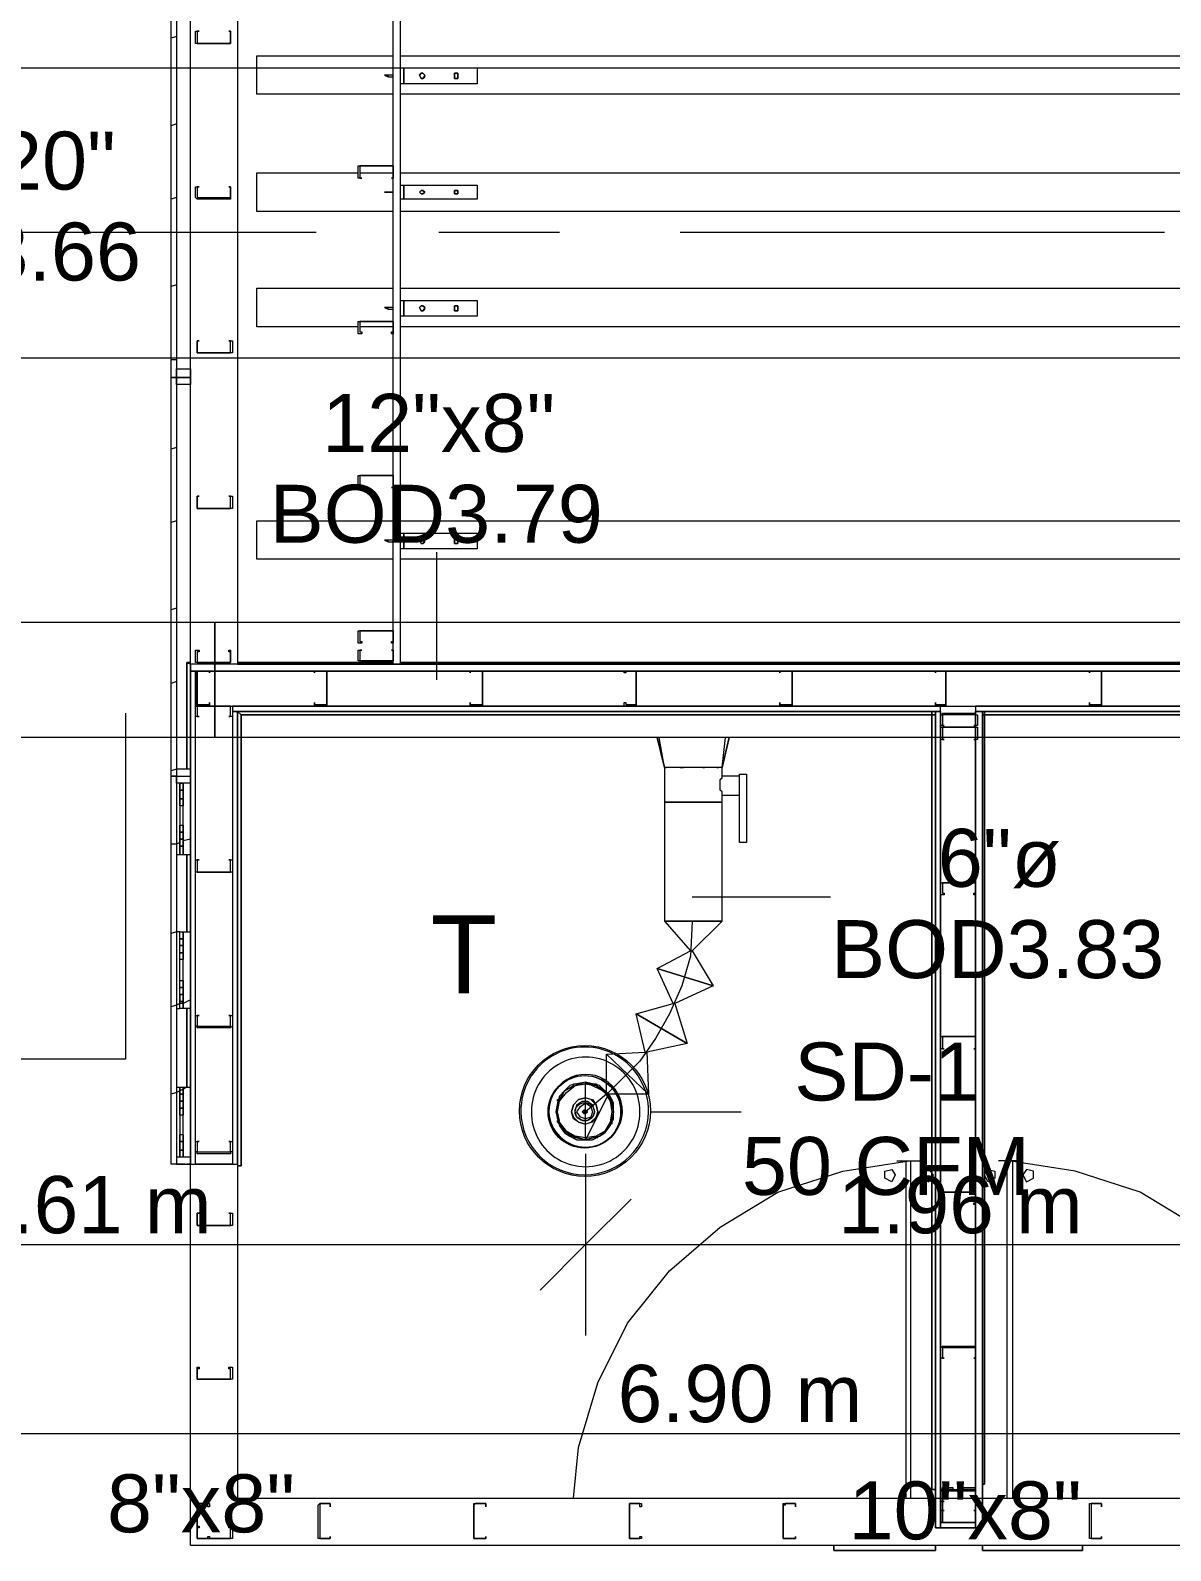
# Model space of a CAD drawing. Header units: metres. Extents: x -2 to 207, y -8 to 52.
# Drawn here: x 41.599 to 44.586, y 10.521 to 14.505 of the extents above; entities that cross this region are included whole.
import ezdxf

# ---------------------------------------------------------------- set-up
doc = ezdxf.new("R2010")
doc.units = ezdxf.units.M
doc.layers.add('HVAC - Ductos', color=5, linetype='Continuous', lineweight=0)
doc.layers.add('PDF_Text', color=7, linetype='Continuous', lineweight=0)
doc.layers.add('PDF_Geometry', color=7, linetype='Continuous', lineweight=0, true_color=0xaaaaaa)
doc.styles.add('PDF Helvetica', font='')
doc.styles.get('PDF Helvetica').set_extended_font_data('Helvetica')

msp = doc.modelspace()

# ---------------------------------------------------------------- linework, layer by layer
at = {"layer": 'HVAC - Ductos', "lineweight": 0}
for points in [[(40.1854, 14.4067), (47.8002, 14.4067), (47.8002, 13.6461), (40.1854, 13.6461)], [(41.1705, 12.9543), (42.0823, 12.9543), (42.0823, 12.6519), (41.1705, 12.6519)], [(45.7018, 12.9543), (45.6743, 12.9543), (45.6743, 12.6519), (42.0823, 12.6519), (42.0823, 12.9543), (45.6743, 12.9543), (45.6743, 12.6519), (45.7018, 12.6519)], [(43.301, 12.574), (43.3056, 12.574), (43.3102, 12.574), (43.3056, 12.574)], [(43.3606, 12.574), (43.3651, 12.574)], [(43.3972, 12.574), (43.4018, 12.574)], [(43.475, 12.377), (43.4568, 12.377), (43.4568, 12.5557), (43.475, 12.5557)], [(43.2598, 12.1708), (43.2689, 12.1708), (43.2826, 12.1708), (43.2964, 12.1708), (43.3147, 12.1708), (43.333, 12.1708), (43.356, 12.1708), (43.3743, 12.1708), (43.388, 12.1708), (43.4018, 12.1708), (43.4064, 12.1708), (43.411, 12.1708), (43.4064, 12.1708), (43.4018, 12.1708), (43.388, 12.1708), (43.3743, 12.1708), (43.356, 12.1708), (43.333, 12.1708), (43.3147, 12.1708), (43.2964, 12.1708), (43.2826, 12.1708), (43.2689, 12.1708)], [(42.9803, 11.6714), (42.9849, 11.699), (43.0032, 11.7218), (43.0261, 11.7401), (43.0535, 11.7447), (43.0811, 11.7401), (43.1039, 11.7218), (43.1177, 11.699), (43.1223, 11.6714), (43.1177, 11.6439), (43.1039, 11.621), (43.0811, 11.6073), (43.0535, 11.6027), (43.0261, 11.6073), (43.0032, 11.621), (42.9849, 11.6439)], [(43.0857, 11.6714), (43.0811, 11.6898), (43.0673, 11.7035), (43.0535, 11.7081), (43.0353, 11.7035), (43.0215, 11.6898), (43.0169, 11.6714), (43.0215, 11.6898), (43.0353, 11.7035), (43.0535, 11.7081), (43.0719, 11.7035), (43.0811, 11.6898)], [(43.0261, 11.6714), (43.0307, 11.6898), (43.0444, 11.699), (43.0581, 11.699), (43.0719, 11.6898), (43.0765, 11.6714), (43.0719, 11.6577), (43.0581, 11.6485), (43.0444, 11.6485), (43.0307, 11.6577)], [(43.0307, 11.6714), (43.0398, 11.6852), (43.0535, 11.6944), (43.0673, 11.6852), (43.0719, 11.6714), (43.0673, 11.6577), (43.0535, 11.6531), (43.0398, 11.6577)], [(43.049, 11.6714), (43.049, 11.6669), (43.0535, 11.6669), (43.0581, 11.6714), (43.0535, 11.6669), (43.049, 11.6669), (43.0444, 11.6714), (43.049, 11.676), (43.0535, 11.676), (43.0581, 11.6714), (43.0535, 11.676), (43.049, 11.676)], [(43.0169, 11.6714), (43.0215, 11.6577), (43.0353, 11.6439), (43.0535, 11.6393), (43.0673, 11.6439), (43.0811, 11.6577), (43.0857, 11.6714), (43.0811, 11.6531), (43.0719, 11.6439), (43.0535, 11.6393), (43.0353, 11.6439), (43.0215, 11.6531)]]:
    msp.add_lwpolyline(points, close=True, dxfattribs=at)
for points in [[(42.6641, 12.8031), (42.6641, 13.1376)], [(41.8486, 12.7161), (41.8486, 11.8089), (41.2575, 11.8089)], [(43.2598, 12.6519), (43.2506, 12.6519), (43.246, 12.6519), (43.2414, 12.6519)], [(43.2414, 12.6519), (43.2598, 12.574), (43.2414, 12.6519)], [(43.2598, 12.574), (43.2643, 12.574), (43.2598, 12.574), (43.246, 12.6519)], [(43.4293, 12.6519), (43.411, 12.574), (43.4064, 12.574), (43.4018, 12.574), (43.388, 12.574), (43.3743, 12.574), (43.356, 12.574), (43.333, 12.574), (43.3147, 12.574), (43.2964, 12.574), (43.2826, 12.574), (43.2689, 12.574), (43.2643, 12.574), (43.2598, 12.574), (43.2598, 12.4824), (43.2689, 12.4824), (43.2826, 12.4824), (43.2964, 12.4824), (43.3147, 12.4824), (43.333, 12.4824), (43.356, 12.4824), (43.3743, 12.4824), (43.388, 12.4824), (43.4018, 12.4824), (43.4064, 12.4824), (43.411, 12.4824), (43.411, 12.5007), (43.4568, 12.5007), (43.4568, 12.5053), (43.4568, 12.5099), (43.4568, 12.5145), (43.4568, 12.5191), (43.4568, 12.5282), (43.4568, 12.5328), (43.4568, 12.5419), (43.4568, 12.5465), (43.4568, 12.5511), (43.411, 12.5511), (43.411, 12.574), (43.4201, 12.6519)], [(43.2826, 12.6519), (43.2643, 12.6519)], [(43.4064, 12.6519), (43.388, 12.6519), (43.3834, 12.6519), (43.3788, 12.6519), (43.3697, 12.6519), (43.356, 12.6519), (43.3514, 12.6519), (43.3468, 12.6519), (43.3239, 12.6519), (43.3193, 12.6519), (43.3147, 12.6519), (43.301, 12.6519), (43.2918, 12.6519), (43.2872, 12.6519)], [(43.411, 12.574), (43.4293, 12.6519), (43.4247, 12.6519), (43.4201, 12.6519), (43.411, 12.6519)], [(43.411, 12.5007), (43.411, 12.5053), (43.411, 12.5099), (43.4064, 12.5145), (43.4064, 12.5237), (43.4064, 12.5328), (43.4064, 12.5419), (43.411, 12.5465), (43.411, 12.5511)], [(43.333, 12.0929), (43.388, 12.0013), (43.2414, 12.0471), (43.3285, 12.0929), (43.333, 12.0929), (43.411, 12.1708), (43.411, 12.4824), (43.4064, 12.4824), (43.4018, 12.4824), (43.388, 12.4824), (43.3743, 12.4824), (43.356, 12.4824), (43.333, 12.4824), (43.3147, 12.4824), (43.2964, 12.4824), (43.2826, 12.4824), (43.2689, 12.4824), (43.2598, 12.4824), (43.2598, 12.1708), (43.411, 12.1708), (43.2598, 12.1708), (43.3285, 12.0929)], [(43.333, 12.235), (43.695, 12.235)], [(43.333, 12.1708), (43.3285, 12.0792), (43.3056, 12.0013), (43.2735, 11.928), (43.2368, 11.8638), (43.1956, 11.8043), (43.1498, 11.7585), (43.1131, 11.7218), (43.0811, 11.6944), (43.0581, 11.676), (43.0535, 11.6714)], [(43.2872, 11.9555), (43.3193, 11.8501), (43.1864, 11.928), (43.2826, 11.9555), (43.2414, 12.0471), (43.388, 12.0013), (43.2872, 11.9555), (43.2826, 11.9555)], [(43.2139, 11.8272), (43.2185, 11.7172), (43.1085, 11.8226), (43.2093, 11.8272), (43.1864, 11.928), (43.3193, 11.8501), (43.2139, 11.8272), (43.2093, 11.8272)], [(43.1131, 11.7172), (43.0535, 11.5981), (43.0535, 11.7493), (43.1085, 11.7218), (43.1085, 11.8226), (43.2185, 11.7172), (43.1131, 11.7172), (43.1085, 11.7218)], [(43.1223, 11.7035), (43.1223, 11.699), (43.1269, 11.6714), (43.1269, 11.6944), (43.1177, 11.7127), (43.1039, 11.7264), (43.0902, 11.7401), (43.0719, 11.7447), (43.0535, 11.7493), (43.0307, 11.7447), (43.0123, 11.7401), (42.9986, 11.7264), (42.9849, 11.7127), (42.9803, 11.6944), (42.9757, 11.6714), (42.9803, 11.6531), (42.9849, 11.6347), (42.9986, 11.6165), (43.0123, 11.6073), (43.0307, 11.5981), (43.0535, 11.5981), (43.0719, 11.5981), (43.0902, 11.6073), (43.1039, 11.6165), (43.1177, 11.6347), (43.1269, 11.6531), (43.1269, 11.6714), (43.1223, 11.6531), (43.1177, 11.6347), (43.1039, 11.621), (43.0902, 11.6073), (43.0719, 11.6027), (43.0535, 11.5981), (43.0353, 11.6027), (43.0169, 11.6073), (42.9986, 11.621), (42.9894, 11.6347), (42.9803, 11.6531), (42.9803, 11.6714), (42.9803, 11.6898), (42.9894, 11.7081), (42.9986, 11.7264), (43.0169, 11.7356), (43.0353, 11.7447), (43.0535, 11.7447), (43.0719, 11.7447), (43.0902, 11.7356), (43.1039, 11.7264), (43.1177, 11.7081), (43.1223, 11.6898), (43.1269, 11.6714), (43.1223, 11.6485), (43.1223, 11.6439), (43.1223, 11.6393)], [(42.9803, 11.699), (42.9803, 11.7035), (42.9849, 11.7035), (42.9986, 11.7264), (43.0215, 11.7401), (43.0215, 11.7447), (43.0261, 11.7447)], [(43.0261, 11.7401), (43.0535, 11.7447), (43.0765, 11.7401)], [(43.0765, 11.7447), (43.0811, 11.7447), (43.0857, 11.7401)], [(43.0811, 11.7401), (43.1039, 11.7264), (43.1177, 11.7035)], [(42.9849, 11.6485), (42.9803, 11.6714), (42.9849, 11.699)], [(42.9849, 11.6393), (42.9803, 11.6439), (42.9803, 11.6485)], [(43.0215, 11.6073), (42.9986, 11.621), (42.9849, 11.6439)], [(43.1177, 11.6439), (43.1039, 11.621), (43.0811, 11.6073)], [(43.2231, 11.6714), (43.4613, 11.6714)], [(43.0857, 11.6027), (43.0811, 11.6027), (43.0765, 11.6027), (43.0535, 11.5981), (43.0261, 11.6027), (43.0215, 11.6027)], [(43.0535, 11.5615), (43.0535, 11.3232), (43.0535, 11.0849)], [(43.1727, 11.4423), (43.0535, 11.3232), (42.9344, 11.2041)], [(40.2083, 11.3232), (43.0535, 11.3232), (45.2482, 11.3232)], [(39.7685, 10.8284), (46.9022, 10.8284), (48.7441, 10.8284)]]:
    msp.add_lwpolyline(points, dxfattribs=at)
for points in [[(43.2185, 11.6714, 1.013823), (42.884, 11.6714, 0.986365)], [(43.1956, 11.6714, 1.008395), (42.9115, 11.6714, 1.013039)], [(43.1498, 11.6714, 1.017952), (42.9574, 11.6714, 0.962178)]]:
    msp.add_lwpolyline(points, format="xyb", close=True, dxfattribs=at)
for centre, radius in [((43.0516, 11.6734), 0.1715), ((43.0503, 11.6714), 0.095), ((43.0523, 11.6714), 0.0949), ((43.0523, 11.6714), 0.0949)]:
    msp.add_circle(centre, radius, dxfattribs=at)
msp.add_ellipse((43.0513, 11.6714), major_axis=(-0.0252, 0), ratio=0.94626, start_param=7.030134513545811e-05, end_param=6.283255608524722, dxfattribs=at)
at = {"layer": 'PDF_Geometry', "lineweight": 0}
for points in [[(42.1418, 16.6059), (42.1418, 12.8443), (45.9217, 12.8443), (42.1418, 12.8443), (45.9217, 12.8443), (42.1418, 12.8443), (42.0181, 12.8443), (42.0089, 12.8489), (42.0089, 12.5694), (42.0089, 12.8489), (42.0181, 12.8489), (42.0089, 12.8489), (42.0181, 12.8443), (42.0181, 11.534), (42.0181, 12.8443), (42.0181, 12.5694), (41.9815, 12.5694), (41.9677, 12.5648)], [(41.9815, 12.5694), (41.9815, 12.5511), (42.0181, 12.5511), (42.0181, 12.5694), (42.0181, 12.8443), (42.0181, 12.7207), (42.0181, 11.534), (42.0089, 11.534), (42.0181, 11.534), (42.0319, 11.534), (42.0319, 12.826), (42.0181, 12.826), (46.0454, 12.826), (46.0454, 12.8443), (46.05, 12.8489), (46.0454, 12.8489), (46.05, 12.8489), (46.05, 12.5694), (46.05, 12.8489), (46.0454, 12.8443), (46.0454, 16.6059)], [(45.9217, 16.6059), (45.9217, 12.8443), (46.0454, 12.8443), (42.0181, 12.8443), (42.0181, 16.6059)], [(41.9815, 14.4891), (41.9677, 14.4846)], [(42.5496, 14.338), (42.1922, 14.338), (42.1922, 14.4388), (42.5496, 14.4388)], [(42.5679, 14.4388), (45.4956, 14.4388)], [(42.5496, 14.3883), (42.5359, 14.3883), (42.5267, 14.3883), (42.5359, 14.3838), (42.5496, 14.3838)], [(42.5359, 14.3838), (42.5359, 14.3883)], [(42.5679, 14.4067), (42.5771, 14.4067), (42.7695, 14.4067), (42.7695, 14.3655), (42.5771, 14.3655), (42.5679, 14.3655)], [(42.5771, 14.3929), (42.5771, 14.3883)], [(42.5771, 14.3838), (42.5771, 14.3792)], [(45.4956, 14.338), (42.5679, 14.338)], [(41.9815, 14.2601), (41.9677, 14.2555)], [(42.5496, 14.031), (42.1922, 14.031), (42.1922, 14.1318), (42.4579, 14.1318)], [(42.4625, 14.1318), (42.5496, 14.1318)], [(42.5679, 14.1318), (45.4956, 14.1318)], [(41.9815, 14.0676), (41.9677, 14.063)], [(42.5359, 14.0814), (42.5267, 14.0814), (42.5359, 14.0814)], [(42.5496, 14.0814), (42.5359, 14.0814), (42.5496, 14.0814)], [(42.5679, 14.0998), (42.5771, 14.0998), (42.7695, 14.0998), (42.7695, 14.063), (42.5771, 14.063), (42.5679, 14.063)], [(42.5771, 14.0906), (42.5771, 14.086)], [(45.4956, 14.031), (42.5679, 14.031)], [(42.348, 13.976), (41.0788, 13.976)], [(42.9849, 13.976), (42.6687, 13.976)], [(44.5701, 13.976), (43.301, 13.976)], [(41.9815, 13.8385), (41.9677, 13.834)], [(42.4579, 13.7286), (42.1922, 13.7286), (42.1922, 13.8294), (42.5496, 13.8294)], [(42.5679, 13.8294), (45.4956, 13.8294)], [(42.5679, 13.7973), (42.5771, 13.7973), (42.7695, 13.7973), (42.7695, 13.7561), (42.5771, 13.7561), (42.5679, 13.7561)], [(42.5496, 13.779), (42.5359, 13.779), (42.5267, 13.779), (42.5359, 13.7745), (42.5496, 13.7745)], [(42.5359, 13.7745), (42.5359, 13.779)], [(42.5771, 13.7836), (42.5771, 13.779)], [(42.5771, 13.7745), (42.5771, 13.7699)], [(42.5496, 13.7286), (42.4625, 13.7286)], [(45.4956, 13.7286), (42.5679, 13.7286)], [(41.9815, 13.6416), (41.9677, 13.6416)], [(41.9815, 13.4125), (41.9677, 13.4079)], [(41.9815, 13.2201), (41.9677, 13.2155)], [(42.5496, 13.1192), (42.1922, 13.1192), (42.1922, 13.2201), (42.5496, 13.2201)], [(42.5679, 13.2201), (45.4956, 13.2201)], [(42.5679, 13.188), (42.5771, 13.188), (42.7695, 13.188), (42.7695, 13.1467), (42.5771, 13.1467), (42.5679, 13.1467)], [(42.5496, 13.1697), (42.5359, 13.1697), (42.5267, 13.1697), (42.5359, 13.1651), (42.5496, 13.1651)], [(42.5359, 13.1651), (42.5359, 13.1697)], [(42.5771, 13.1743), (42.5771, 13.1697)], [(42.5771, 13.1651), (42.5771, 13.1605)], [(45.4956, 13.1192), (42.5679, 13.1192)], [(41.9815, 12.991), (41.9677, 12.9864)], [(46.0454, 12.8443), (42.0181, 12.8443), (42.0181, 12.826), (42.0181, 11.534)], [(41.9815, 12.7986), (41.9677, 12.794)], [(41.9997, 11.534), (42.0181, 11.534), (42.0181, 11.5523), (41.9815, 11.5523), (41.9815, 11.534), (42.0181, 11.534), (42.1418, 11.534), (42.1418, 12.7207), (42.1418, 11.534), (42.1418, 12.7207), (42.1281, 12.7207), (42.1281, 11.534), (42.1418, 11.534), (42.1418, 12.7207), (42.1418, 11.534), (42.1418, 12.7207), (42.151, 12.7115), (43.9699, 12.7115), (42.151, 12.7115), (42.151, 11.5294), (42.1418, 11.5294), (42.151, 11.5294), (42.151, 12.7115), (42.1418, 12.7207), (43.8233, 12.7207), (42.1418, 12.7207), (43.9699, 12.7207), (43.9699, 10.6818), (43.9608, 10.6818), (43.9608, 12.7207)], [(43.9608, 12.7207), (43.9608, 10.6818), (43.9699, 10.6818), (43.9699, 12.7207), (43.9836, 12.7207), (43.9836, 10.581), (43.9699, 10.581), (43.9699, 12.7207), (43.9699, 10.581), (44.0936, 10.581), (44.0936, 12.7207), (45.9217, 12.7207)], [(43.9699, 12.7207), (43.9699, 10.581), (43.9699, 12.7207)], [(45.9355, 12.7207), (44.0753, 12.7207), (44.0936, 12.7207), (44.0936, 10.6956), (44.0936, 12.7207), (44.0936, 10.581), (44.0753, 10.581), (44.0753, 12.7207), (44.0936, 12.7207), (45.9217, 12.7207), (44.2494, 12.7207), (45.9217, 12.7207)], [(44.0936, 10.581), (44.0936, 12.7207), (44.0936, 10.581)], [(45.9125, 12.7115), (44.0936, 12.7115), (45.9125, 12.7115)], [(41.9815, 11.7356), (41.9906, 11.7356), (41.9906, 11.5523), (41.9906, 11.5707), (41.9997, 11.5707), (41.9997, 11.5523), (41.9997, 11.7356), (42.0181, 11.7356), (42.0181, 11.9418), (41.9997, 11.9418), (41.9906, 11.9418), (41.9906, 11.9601), (41.9906, 11.9784), (41.9997, 11.9784), (41.9997, 11.9601), (41.9997, 11.9784), (41.9906, 11.9784), (41.9906, 11.9601), (41.9997, 11.9601), (41.9997, 11.9418), (41.9997, 12.1433), (42.0181, 12.1433), (42.0181, 12.345), (41.9997, 12.345), (41.9997, 12.5328), (41.9906, 12.5328), (41.9906, 12.345), (41.9815, 12.345)], [(41.9906, 12.377), (41.9815, 12.3724), (41.9677, 12.3724)], [(42.0181, 12.3862), (41.9997, 12.3816)], [(42.0181, 12.345), (42.0181, 12.1433)], [(41.9815, 11.9418), (41.9906, 11.9418), (41.9906, 12.1433), (41.9815, 12.1433), (41.9677, 12.1387)], [(42.0181, 11.9647), (41.9997, 11.9555), (41.9906, 11.9555), (41.9815, 11.9509), (41.9677, 11.9463)], [(42.0089, 11.7356), (42.0089, 11.9418), (42.0089, 11.7356), (41.9997, 11.731), (41.9906, 11.7264), (41.9815, 11.7218), (41.9677, 11.7172)], [(42.0181, 11.9418), (42.0181, 11.7356)], [(42.0043, 11.534), (41.9997, 11.534), (41.9906, 11.534), (41.9677, 11.534)], [(43.0215, 10.6589), (43.0353, 10.7918), (43.0857, 10.9613), (43.1635, 11.117), (43.2735, 11.2545), (43.4064, 11.369), (43.5575, 11.4607), (43.7271, 11.5157), (43.9012, 11.5431)], [(43.8691, 11.5431), (43.9286, 11.5431)], [(43.892, 11.5431), (43.892, 10.6589)], [(43.9058, 10.6589), (43.9058, 11.5431)], [(44.1944, 11.5431), (44.1349, 11.5431)], [(44.1577, 10.6589), (44.1577, 11.5431)], [(45.0374, 10.6589), (45.0283, 10.7918), (44.9779, 10.9613), (44.8954, 11.117), (44.7901, 11.2545), (44.6572, 11.369), (44.506, 11.4607), (44.3364, 11.5157), (44.1623, 11.5431)], [(44.1715, 11.5431), (44.1715, 10.6589)]]:
    msp.add_lwpolyline(points, dxfattribs=at)
for points in [[(42.5679, 12.8443), (42.5496, 12.8443), (42.5496, 16.6059), (42.5679, 16.6059)], [(41.9815, 13.5958), (41.9677, 13.5958), (41.9677, 14.645), (41.9815, 14.645)], [(42.041, 14.5029), (42.0364, 14.5029), (42.0364, 14.4708), (42.1235, 14.4708), (42.1235, 14.5029), (42.1189, 14.5029), (42.1235, 14.5029), (42.1235, 14.4708), (42.0364, 14.4708), (42.0319, 14.4708), (42.0319, 14.5029)], [(42.5771, 14.3655), (42.5771, 14.4067)], [(42.5771, 14.3883), (42.5771, 14.3929), (42.5771, 14.3883), (42.5771, 14.3792), (42.5771, 14.3883), (42.5771, 14.3929), (42.5771, 14.3883), (42.5771, 14.3792)], [(42.6321, 14.3883), (42.6275, 14.3929), (42.6229, 14.3929), (42.6183, 14.3883), (42.6229, 14.3792), (42.6275, 14.3792), (42.6321, 14.3838)], [(42.6183, 14.3883), (42.6229, 14.3929), (42.6275, 14.3929), (42.6321, 14.3883), (42.6275, 14.3792), (42.6229, 14.3792)], [(42.7191, 14.3883), (42.7191, 14.3929), (42.71, 14.3929), (42.71, 14.3883), (42.71, 14.3792), (42.7191, 14.3792), (42.7191, 14.3838)], [(42.71, 14.3883), (42.71, 14.3929), (42.7191, 14.3929), (42.7191, 14.3883), (42.7191, 14.3792), (42.71, 14.3792)], [(42.4579, 14.1501), (42.4625, 14.1501), (42.5496, 14.1501), (42.5496, 14.118), (42.545, 14.118), (42.5496, 14.118), (42.5496, 14.1501), (42.4625, 14.1501), (42.4625, 14.118), (42.4671, 14.118), (42.4579, 14.118)], [(42.041, 14.0952), (42.0364, 14.0952), (42.0364, 14.0676), (42.1235, 14.0676), (42.1235, 14.0952), (42.1189, 14.0952), (42.1235, 14.0952), (42.1235, 14.0676), (42.1235, 14.063), (42.0364, 14.063), (42.0319, 14.0676), (42.0319, 14.0952)], [(42.5771, 14.063), (42.5771, 14.0998)], [(42.5771, 14.0814), (42.5771, 14.086), (42.5771, 14.0906), (42.5771, 14.086), (42.5771, 14.0814), (42.5771, 14.0768), (42.5771, 14.0814), (42.5771, 14.086), (42.5771, 14.0814), (42.5771, 14.0768)], [(42.6321, 14.0814), (42.6275, 14.086), (42.6229, 14.086), (42.6183, 14.0814), (42.6229, 14.0768), (42.6275, 14.0768)], [(42.6183, 14.0814), (42.6229, 14.086), (42.6275, 14.086), (42.6321, 14.0814), (42.6275, 14.0768), (42.6229, 14.0768)], [(42.7191, 14.0814), (42.7191, 14.086), (42.71, 14.086), (42.71, 14.0814), (42.71, 14.0768), (42.7191, 14.0768)], [(42.71, 14.0814), (42.71, 14.086), (42.7191, 14.086), (42.7191, 14.0814), (42.7191, 14.0768), (42.71, 14.0768)], [(42.5771, 13.7561), (42.5771, 13.7973)], [(42.5771, 13.779), (42.5771, 13.7836), (42.5771, 13.779), (42.5771, 13.7699), (42.5771, 13.779), (42.5771, 13.7836), (42.5771, 13.779), (42.5771, 13.7699)], [(42.6321, 13.779), (42.6275, 13.7836), (42.6229, 13.7836), (42.6183, 13.779), (42.6229, 13.7699), (42.6275, 13.7699), (42.6321, 13.7745)], [(42.6183, 13.779), (42.6229, 13.7836), (42.6275, 13.7836), (42.6321, 13.779), (42.6275, 13.7699), (42.6229, 13.7699)], [(42.7191, 13.779), (42.7191, 13.7836), (42.71, 13.7836), (42.71, 13.779), (42.71, 13.7699), (42.7191, 13.7699), (42.7191, 13.7745)], [(42.71, 13.779), (42.71, 13.7836), (42.7191, 13.7836), (42.7191, 13.779), (42.7191, 13.7699), (42.71, 13.7699)], [(42.4579, 13.7423), (42.4625, 13.7423), (42.5496, 13.7423), (42.5496, 13.7103), (42.545, 13.7103), (42.545, 13.7149), (42.5496, 13.7149), (42.5496, 13.7423), (42.4625, 13.7423), (42.4625, 13.7149), (42.4671, 13.7149), (42.4671, 13.7103), (42.4579, 13.7103)], [(42.0364, 13.6599), (42.1235, 13.6599), (42.1235, 13.692), (42.1189, 13.692), (42.1281, 13.692), (42.1281, 13.6599), (42.1235, 13.6599), (42.0364, 13.6599), (42.0364, 13.692)], [(42.041, 13.692), (42.0364, 13.692)], [(41.9815, 12.5511), (41.9677, 12.5511), (41.9677, 13.5958), (41.9815, 13.5958)], [(41.9815, 13.6187), (42.0181, 13.6187), (42.0181, 13.5958), (41.9815, 13.5958)], [(41.9815, 13.5958), (42.0181, 13.5958), (42.0181, 13.5774), (41.9815, 13.5774)], [(42.4579, 13.3346), (42.4579, 13.3392), (42.4625, 13.3392), (42.5496, 13.3392), (42.5496, 13.3346), (42.5496, 13.3071), (42.545, 13.3071), (42.5496, 13.3071), (42.5496, 13.3346), (42.5496, 13.3392), (42.4625, 13.3392), (42.4625, 13.3346), (42.4625, 13.3071), (42.4671, 13.3071), (42.4579, 13.3071)], [(42.0364, 13.2567), (42.0364, 13.2521), (42.1235, 13.2521), (42.1235, 13.2567), (42.1235, 13.2842), (42.1189, 13.2842), (42.1281, 13.2842), (42.1281, 13.2567), (42.1281, 13.2521), (42.1235, 13.2521), (42.0364, 13.2521), (42.0364, 13.2567), (42.0364, 13.2842)], [(42.041, 13.2842), (42.0364, 13.2842)], [(42.5771, 13.1467), (42.5771, 13.188)], [(42.5771, 13.1697), (42.5771, 13.1743), (42.5771, 13.1697), (42.5771, 13.1605), (42.5771, 13.1697), (42.5771, 13.1743), (42.5771, 13.1697), (42.5771, 13.1605)], [(42.6321, 13.1697), (42.6275, 13.1743), (42.6229, 13.1743), (42.6183, 13.1697), (42.6229, 13.1605), (42.6275, 13.1605), (42.6321, 13.1651)], [(42.6183, 13.1697), (42.6229, 13.1743), (42.6275, 13.1743), (42.6321, 13.1697), (42.6275, 13.1605), (42.6229, 13.1605)], [(42.7191, 13.1697), (42.7191, 13.1743), (42.71, 13.1743), (42.71, 13.1697), (42.71, 13.1605), (42.7191, 13.1605), (42.7191, 13.1651)], [(42.71, 13.1697), (42.71, 13.1743), (42.7191, 13.1743), (42.7191, 13.1697), (42.7191, 13.1605), (42.71, 13.1605)], [(42.4579, 12.9314), (42.4625, 12.9314), (42.5496, 12.9314), (42.5496, 12.8994), (42.545, 12.8994), (42.545, 12.9039), (42.5496, 12.9039), (42.5496, 12.9314), (42.4625, 12.9314), (42.4625, 12.9039), (42.4671, 12.9039), (42.4671, 12.8994), (42.4579, 12.8994)], [(42.041, 12.881), (42.041, 12.8764), (42.0364, 12.8764), (42.0364, 12.8489), (42.1235, 12.8489), (42.1235, 12.8764), (42.1189, 12.8764), (42.1189, 12.881), (42.1235, 12.881), (42.1235, 12.8489), (42.0364, 12.8489), (42.0319, 12.8489), (42.0319, 12.881)], [(42.4671, 12.881), (42.4625, 12.881), (42.4625, 12.8535), (42.5496, 12.8535), (42.5496, 12.881), (42.545, 12.881), (42.5496, 12.881), (42.5496, 12.8535), (42.4625, 12.8535), (42.4579, 12.8535), (42.4579, 12.881)], [(42.5496, 12.8489), (42.1418, 12.8489)], [(45.4956, 12.8489), (42.5679, 12.8489)], [(42.0319, 12.826), (42.0319, 12.7343), (46.0271, 12.7343), (46.0271, 12.826)], [(42.0364, 12.826), (42.0364, 12.7389), (42.0685, 12.7389), (42.0685, 12.7435), (42.0685, 12.7343), (42.0364, 12.7343), (42.0364, 12.7389), (42.0364, 12.826), (42.0685, 12.826)], [(42.0685, 12.8214), (42.0685, 12.826)], [(42.3434, 12.8214), (42.3434, 12.826)], [(42.3754, 12.826), (42.3754, 12.7389), (42.3754, 12.7343), (42.3434, 12.7343), (42.3434, 12.7435), (42.3434, 12.7389), (42.3754, 12.7389), (42.3754, 12.826), (42.3434, 12.826)], [(42.7512, 12.8214), (42.7512, 12.826)], [(42.7786, 12.826), (42.7832, 12.826), (42.7832, 12.7389), (42.7832, 12.7343), (42.7786, 12.7343), (42.7512, 12.7343), (42.7512, 12.7435), (42.7512, 12.7389), (42.7786, 12.7389), (42.7832, 12.7389), (42.7832, 12.826), (42.7786, 12.826), (42.7512, 12.826)], [(43.1864, 12.826), (43.1864, 12.7389), (43.1864, 12.7343), (43.1544, 12.7343), (43.1544, 12.7435), (43.1589, 12.7435), (43.1589, 12.7389), (43.1864, 12.7389), (43.1864, 12.826), (43.1589, 12.826), (43.1589, 12.8214), (43.1544, 12.8214), (43.1544, 12.826)], [(43.5621, 12.8214), (43.5621, 12.826)], [(43.5896, 12.826), (43.5942, 12.826), (43.5942, 12.7389), (43.5942, 12.7343), (43.5896, 12.7343), (43.5621, 12.7343), (43.5621, 12.7435), (43.5621, 12.7389), (43.5896, 12.7389), (43.5942, 12.7389), (43.5942, 12.826), (43.5896, 12.826), (43.5621, 12.826)], [(43.9699, 12.8214), (43.9699, 12.826)], [(43.9974, 12.826), (43.9974, 12.7389), (43.9974, 12.7343), (43.9699, 12.7343), (43.9699, 12.7435), (43.9699, 12.7389), (43.9974, 12.7389), (43.9974, 12.826), (43.9699, 12.826)], [(44.3731, 12.8214), (44.3731, 12.826)], [(44.4052, 12.826), (44.4052, 12.7389), (44.4052, 12.7343), (44.3731, 12.7343), (44.3731, 12.7435), (44.3731, 12.7389), (44.4052, 12.7389), (44.4052, 12.826), (44.3731, 12.826)], [(42.0319, 12.7343), (42.0364, 12.7343), (42.1235, 12.7343), (42.1281, 12.7343), (42.1281, 12.7069), (42.1189, 12.7069), (42.1235, 12.7069), (42.1235, 12.7343), (42.0364, 12.7343), (42.0364, 12.7069), (42.041, 12.7069), (42.0319, 12.7069)], [(42.1281, 12.7343), (42.1281, 11.534), (42.0319, 11.534), (42.0319, 12.7343)], [(43.9836, 12.7207), (43.9836, 12.7343), (42.1281, 12.7343), (42.1281, 12.7207)], [(43.9836, 12.7207), (43.9699, 12.7207), (42.1418, 12.7207), (42.1281, 12.7207)], [(44.0753, 12.7343), (44.0753, 10.581), (43.9836, 10.581), (43.9836, 12.7343)], [(44.0707, 12.684), (44.0753, 12.684), (44.0753, 12.7115), (43.9882, 12.7115), (43.9882, 12.684), (43.9928, 12.684), (43.9836, 12.684), (43.9836, 12.7115), (43.9882, 12.7115), (43.9882, 12.7161), (44.0753, 12.7161), (44.0753, 12.7115), (44.0799, 12.7115), (44.0799, 12.684)], [(44.0753, 12.7343), (44.0753, 12.7207), (45.9355, 12.7207), (45.9355, 12.7343)], [(44.0982, 10.6956), (44.0982, 12.7207), (44.0982, 10.6956), (44.0936, 10.6956)], [(44.0707, 12.6473), (44.0753, 12.6473), (44.0753, 12.6794), (43.9882, 12.6794), (43.9882, 12.6473), (43.9928, 12.6473), (43.9836, 12.6473), (43.9836, 12.6794), (43.9882, 12.6794), (44.0753, 12.6794), (44.0799, 12.6794), (44.0799, 12.6473)], [(41.9815, 11.534), (41.9677, 11.534), (41.9677, 12.5511), (41.9815, 12.5511)], [(42.0181, 12.5511), (42.0181, 12.5328), (41.9815, 12.5328), (41.9815, 12.5511)], [(41.9997, 12.5145), (41.9906, 12.5145), (41.9906, 12.5328), (41.9997, 12.5328)], [(41.9997, 12.4916), (41.9906, 12.4916), (41.9906, 12.5145), (41.9997, 12.5145)], [(41.9997, 12.4732), (41.9906, 12.4732), (41.9906, 12.4916), (41.9997, 12.4916)], [(41.9997, 12.4045), (41.9906, 12.4045), (41.9906, 12.4228), (41.9997, 12.4228)], [(41.9997, 12.3862), (41.9906, 12.3862), (41.9906, 12.4045), (41.9997, 12.4045)], [(41.9906, 12.3678), (41.9906, 12.3862), (41.9997, 12.3862), (41.9997, 12.3678)], [(41.9906, 12.345), (41.9906, 12.3678), (41.9997, 12.3678), (41.9997, 12.345)], [(42.0089, 12.345), (42.0089, 12.1433)], [(42.041, 12.3312), (42.0364, 12.3312), (42.0364, 12.2991), (42.1235, 12.2991), (42.1235, 12.3312), (42.1189, 12.3312), (42.1281, 12.3312), (42.1281, 12.2991), (42.1235, 12.2991), (42.0364, 12.2991), (42.0319, 12.2991), (42.0319, 12.3312)], [(43.9836, 12.2716), (43.9882, 12.2716), (44.0753, 12.2716), (44.0753, 12.2396), (44.0707, 12.2396), (44.0707, 12.2442), (44.0753, 12.2442), (44.0753, 12.2716), (43.9882, 12.2716), (43.9882, 12.2442), (43.9928, 12.2442), (43.9928, 12.2396), (43.9836, 12.2396)], [(41.9997, 12.1433), (41.9997, 12.125), (41.9906, 12.125), (41.9906, 12.1433)], [(41.9997, 12.1067), (41.9906, 12.1067), (41.9906, 12.125), (41.9997, 12.125)], [(41.9997, 12.0883), (41.9906, 12.0883), (41.9906, 12.1067), (41.9997, 12.1067)], [(41.9997, 12.0701), (41.9906, 12.0701), (41.9906, 12.0883), (41.9997, 12.0883)], [(41.9997, 11.9967), (41.9906, 11.9967), (41.9906, 12.015), (41.9997, 12.015)], [(41.9997, 11.9784), (41.9906, 11.9784), (41.9906, 11.9967), (41.9997, 11.9967)], [(41.9906, 11.9601), (41.9997, 11.9601)], [(42.041, 11.9234), (42.0364, 11.9234), (42.0364, 11.8959), (42.1235, 11.8959), (42.1235, 11.9234), (42.1189, 11.9234), (42.1281, 11.9234), (42.1281, 11.8959), (42.1235, 11.8914), (42.0364, 11.8914), (42.0364, 11.8959), (42.0319, 11.8959), (42.0319, 11.9234)], [(43.9836, 11.8638), (43.9836, 11.8684), (43.9882, 11.8684), (44.0753, 11.8684), (44.0753, 11.8638), (44.0753, 11.8364), (44.0707, 11.8364), (44.0753, 11.8364), (44.0753, 11.8638), (44.0753, 11.8684), (43.9882, 11.8684), (43.9882, 11.8638), (43.9882, 11.8364), (43.9928, 11.8364), (43.9836, 11.8364)], [(41.9997, 11.7356), (41.9997, 11.7172), (41.9906, 11.7172), (41.9906, 11.7356)], [(41.9997, 11.699), (41.9906, 11.699), (41.9906, 11.7172), (41.9997, 11.7172)], [(41.9997, 11.6806), (41.9906, 11.6806), (41.9906, 11.699), (41.9997, 11.699)], [(41.9997, 11.6623), (41.9906, 11.6623), (41.9906, 11.6806), (41.9997, 11.6806)], [(41.9997, 11.5935), (41.9906, 11.5935), (41.9906, 11.6119), (41.9997, 11.6119)], [(41.9997, 11.5707), (41.9906, 11.5707), (41.9906, 11.5935), (41.9997, 11.5935)], [(42.1281, 11.5661), (42.1235, 11.5661), (42.1235, 11.5615), (42.0364, 11.5615), (42.0364, 11.5661), (42.0319, 11.5661), (42.0319, 11.5935), (42.041, 11.5935), (42.0364, 11.5935), (42.0364, 11.5661), (42.1235, 11.5661), (42.1235, 11.5935), (42.1189, 11.5935), (42.1281, 11.5935)], [(42.1418, 11.534), (42.1418, 10.6589), (45.9217, 10.6589), (45.9217, 11.534), (46.0454, 11.534), (46.0454, 10.5351), (45.9217, 10.5351), (42.0181, 10.5351), (42.0181, 10.6589), (42.0181, 11.534)], [(43.8645, 11.5065), (43.8554, 11.4881), (43.837, 11.4973), (43.837, 11.5157), (43.8554, 11.5203)], [(43.9653, 11.5065), (43.9516, 11.5203), (43.9378, 11.5157), (43.9378, 11.4973), (43.9516, 11.4881)], [(44.0982, 11.5065), (44.1074, 11.5203), (44.1257, 11.5157), (44.1257, 11.4973), (44.1074, 11.4881)], [(44.199, 11.5065), (44.2081, 11.4881), (44.2265, 11.4973), (44.2265, 11.5157), (44.2081, 11.5203)], [(43.9836, 11.4607), (43.9882, 11.4607), (44.0753, 11.4607), (44.0753, 11.4286), (44.0707, 11.4286), (44.0707, 11.4332), (44.0753, 11.4332), (44.0753, 11.4607), (43.9882, 11.4607), (43.9882, 11.4332), (43.9928, 11.4332), (43.9928, 11.4286), (43.9836, 11.4286)], [(42.1281, 11.3782), (42.1281, 11.3736), (42.1235, 11.3736), (42.0364, 11.3736), (42.0364, 11.3782), (42.0364, 11.4057), (42.041, 11.4057), (42.0364, 11.4057), (42.0364, 11.3782), (42.0364, 11.3736), (42.1235, 11.3736), (42.1235, 11.3782), (42.1235, 11.4057), (42.1189, 11.4057), (42.1281, 11.4057)], [(43.9836, 11.0529), (43.9882, 11.0575), (44.0753, 11.0575), (44.0753, 11.0529), (44.0753, 11.0254), (44.0707, 11.0254), (44.0753, 11.0254), (44.0753, 11.0529), (43.9882, 11.0529), (43.9882, 11.0254), (43.9928, 11.0254), (43.9836, 11.0254)], [(42.1281, 10.9705), (42.1235, 10.9705), (42.0364, 10.9705), (42.0364, 11.0025), (42.041, 11.0025), (42.041, 10.9979), (42.0364, 10.9979), (42.0364, 10.9705), (42.1235, 10.9705), (42.1235, 10.9979), (42.1189, 10.9979), (42.1189, 11.0025), (42.1281, 11.0025)], [(44.0753, 10.6772), (43.9882, 10.6772), (43.9836, 10.6772), (43.9836, 10.6497), (43.9928, 10.6497), (43.9836, 10.6497), (43.9836, 10.6772), (43.9836, 10.6818), (43.9882, 10.6818), (44.0753, 10.6818), (44.0753, 10.6772), (44.0753, 10.6497)], [(44.0157, 10.6818), (43.9882, 10.6818), (43.9882, 10.5948), (44.0157, 10.5948), (43.9882, 10.5948), (43.9882, 10.6818), (43.9882, 10.6864), (44.0157, 10.6864)], [(44.0753, 10.6864), (44.0753, 10.6818), (44.0753, 10.5948), (44.0432, 10.5948), (44.0753, 10.5948), (44.0753, 10.6818), (44.0432, 10.6818), (44.0432, 10.6864)], [(42.0364, 10.5535), (42.0364, 10.6405), (42.0364, 10.6451), (42.0685, 10.6451), (42.0685, 10.636), (42.0639, 10.636), (42.0639, 10.6451), (42.0364, 10.6451), (42.0364, 10.6405), (42.0364, 10.5535), (42.0639, 10.5535), (42.0639, 10.5581), (42.0685, 10.5581), (42.0685, 10.5535)], [(42.3572, 10.5535), (42.3526, 10.5535), (42.3526, 10.6405), (42.3572, 10.6451), (42.3846, 10.6451), (42.3846, 10.636), (42.3846, 10.6451), (42.3572, 10.6451), (42.3572, 10.6405), (42.3572, 10.5535), (42.3846, 10.5535)], [(42.7649, 10.5535), (42.7604, 10.5535), (42.7604, 10.6405), (42.7604, 10.6451), (42.7649, 10.6451), (42.7924, 10.6451), (42.7924, 10.636), (42.7924, 10.6451), (42.7649, 10.6451), (42.7604, 10.6405), (42.7604, 10.5535), (42.7649, 10.5535), (42.7924, 10.5535)], [(43.1681, 10.5535), (43.1681, 10.6405), (43.1681, 10.6451), (43.2001, 10.6451), (43.2001, 10.636), (43.1956, 10.636), (43.1956, 10.6451), (43.1681, 10.6451), (43.1681, 10.6405), (43.1681, 10.5535), (43.1956, 10.5535), (43.1956, 10.5581), (43.2001, 10.5581), (43.2001, 10.5535)], [(43.5759, 10.5535), (43.5713, 10.5535), (43.5713, 10.6405), (43.5713, 10.6451), (43.5759, 10.6451), (43.6034, 10.6451), (43.6034, 10.636), (43.6034, 10.6451), (43.5759, 10.6451), (43.5759, 10.6405), (43.5713, 10.6405), (43.5713, 10.5535), (43.5759, 10.5535), (43.6034, 10.5535)], [(44.0707, 10.6497), (44.0753, 10.6497)], [(44.3777, 10.5535), (44.3731, 10.5535), (44.3731, 10.6405), (44.3731, 10.6451), (44.3777, 10.6451), (44.4052, 10.6451), (44.4052, 10.636), (44.4052, 10.6451), (44.3777, 10.6451), (44.3777, 10.6405), (44.3777, 10.5535), (44.4052, 10.5535)], [(44.0753, 10.5948), (43.9882, 10.5948), (43.9836, 10.5948), (43.9836, 10.6268), (43.9928, 10.6268), (43.9836, 10.6268), (43.9836, 10.5948), (43.9882, 10.5948), (44.0753, 10.5948), (44.0753, 10.6268)], [(44.0707, 10.6268), (44.0753, 10.6268)], [(42.1281, 10.5535), (42.1235, 10.5535), (42.0364, 10.5535), (42.0364, 10.5856), (42.041, 10.5856), (42.041, 10.581), (42.0364, 10.581), (42.0364, 10.5535), (42.1235, 10.5535), (42.1235, 10.581), (42.1189, 10.581), (42.1189, 10.5856), (42.1281, 10.5856)], [(42.3846, 10.5581), (42.3846, 10.5535)], [(42.7924, 10.5581), (42.7924, 10.5535)], [(43.6034, 10.5581), (43.6034, 10.5535)], [(44.4052, 10.5581), (44.4052, 10.5535)], [(43.9699, 10.5351), (43.9699, 10.5214), (43.7042, 10.5214), (43.7042, 10.5351), (43.7042, 10.5214), (43.9699, 10.5214)], [(44.3548, 10.5351), (44.3548, 10.5214), (44.0936, 10.5214), (44.0936, 10.5351), (44.0936, 10.5214), (44.3548, 10.5214)]]:
    msp.add_lwpolyline(points, close=True, dxfattribs=at)

# ---------------------------------------------------------------- texts
at = {"layer": 'PDF_Text', "lineweight": 0, "attachment_point": 4, "style": 'PDF Helvetica'}
for s, insert, char_height in [('30"x20"', (41.0941, 14.1629), 0.1519), ('BOD3.66', (41.0162, 13.9246), 0.1519), ('12"x8"', (42.3632, 13.4756), 0.1519), ('BOD3.79', (42.2258, 13.2374), 0.1519), ('6"ø', (43.976, 12.3348), 0.1519), ('T', (42.6473, 12.0837), 0.2047), ('BOD3.83', (43.6965, 12.0965), 0.1519), ('SD-1', (43.6003, 11.7758), 0.1519), ('50 CFM', (43.4629, 11.5284), 0.1519), ('2.61 m', (41.4331, 11.4269), 0.15002), ('1.96 m', (43.7149, 11.4269), 0.15002), ('6.90 m', (43.1376, 10.932), 0.15002), ('8"x8"', (41.7997, 10.6441), 0.1519), ('10"x8"', (43.7424, 10.6257), 0.1519)]:
    msp.add_mtext(s, dxfattribs=dict(at, insert=insert, char_height=char_height))

doc.saveas('drawing.dxf')
